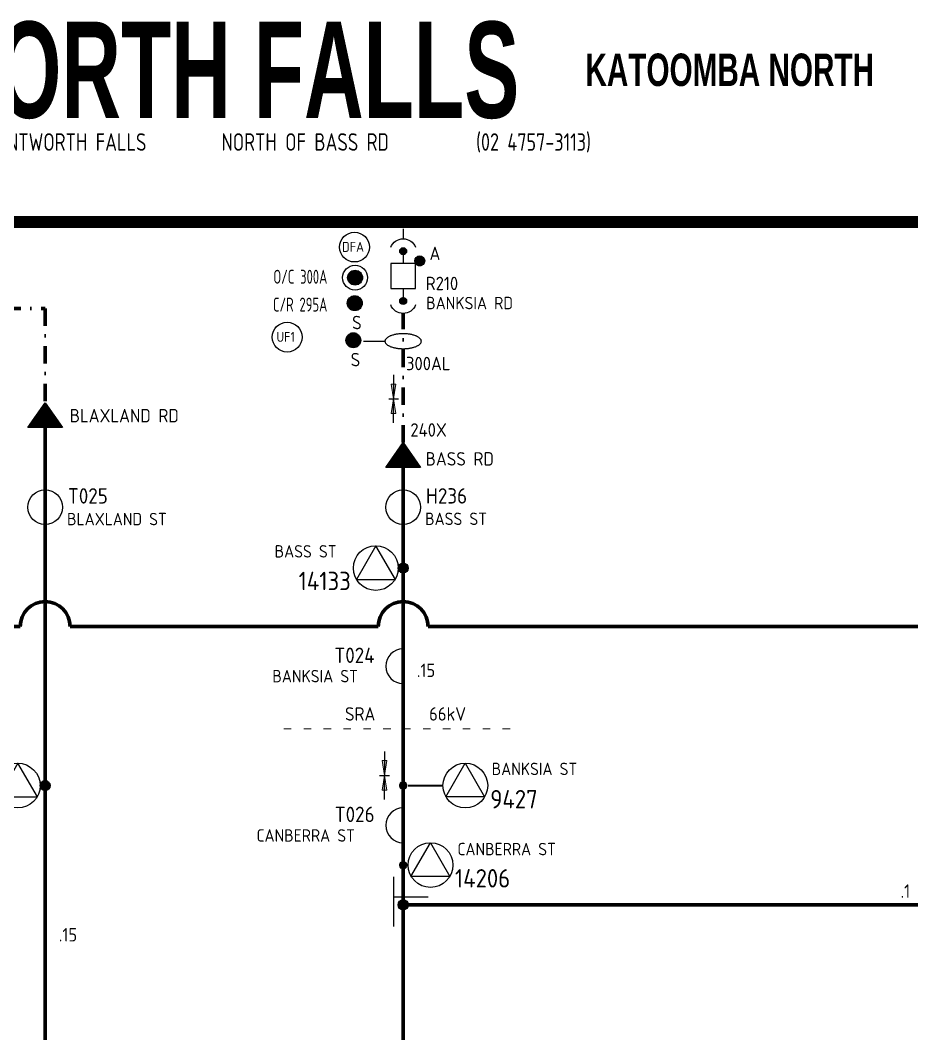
# Model space of a CAD drawing. Header units: millimetres. Extents: x 0 to 634, y -9 to 946.
# Drawn here: x 235 to 414.3, y 742.1 to 946 of the extents above; entities that cross this region are included whole.
import ezdxf
from ezdxf.enums import TextEntityAlignment as Align

# ---------------------------------------------------------------- set-up
doc = ezdxf.new("R2010")
doc.units = ezdxf.units.MM
for name, pattern in [('DASHA', [5.5, 1.5, -2.5, 1.5]), ('FILL100', [0]), ('UGCABLE', [11, 3.5, -2, 0, -2, 3.5])]:
    doc.linetypes.add(name, pattern=pattern)
for name, color, linetype, true_color in [('BUSBAR', 7, 'Continuous', 0x000000), ('NOTATION', 7, 'Continuous', 0x000000), ('RETICULATION', 7, 'Continuous', 0x000000), ('SOPS_COND_R210', 7, 'Continuous', 0x007acc), ('SOPS_COND_R211', 1, 'Continuous', 0xff0000)]:
    doc.layers.add(name, color=color, linetype=linetype, true_color=true_color)
for name, color, linetype in [('EQUIPMENT', 7, 'Continuous'), ('PROTECTION', 7, 'Continuous'), ('TITLE', 7, 'Continuous')]:
    doc.layers.add(name, color=color, linetype=linetype)
doc.styles.add('34', font='GENISO12', dxfattribs={"width": 0.83622})
doc.styles.add('DEFAULT', font='DEFAULT')
doc.styles.add('E35', font='Simplex')
doc.styles.add('E50', font='Simplex')
doc.styles.add('OF200', font='', dxfattribs={"width": 0.536124})
doc.styles.add('OF75', font='ARIALNB.TTF', dxfattribs={"width": 0.8})
doc.styles.add('S18', font='GENISO12', dxfattribs={"width": 0.994444})
doc.styles.add('S25', font='GENISO12')
doc.styles.add('S29', font='GENISO12')
doc.styles.add('S35', font='GENISO12')
doc.styles.add('SB30', font='GENISO12', dxfattribs={"width": 0.730769})
doc.styles.get('OF200').set_extended_font_data('Arial Black')

# ---------------------------------------------------------------- blocks, each defined once
blk = doc.blocks.new('SOPS_FRED$0')
at = {"linetype": 'DASHA', "lineweight": 0}
blk.add_line((-24, 0), (24, 0), dxfattribs=at)
at = {"insert": (0.48, 3.01), "char_height": 2.7, "attachment_point": 5, "line_spacing_factor": 1.2, "style": 'S25'}
blk.add_mtext('SRA       66kV', dxfattribs=at)
at = {"style": 'DEFAULT', "flags": 3}
blk.add_attdef('ISI_MICROGDS_OBJECT_NAME', (0, 0), '', height=2.5, dxfattribs=at)
blk = doc.blocks.new('END$MARK$8$193')
blk.add_hatch(color=0).paths.add_polyline_path([(0, 0), (-38, -6), (-38, 6)])
at = {"color": 0, "linetype": 'FILL100', "lineweight": 0}
blk.add_lwpolyline([(0, 0), (-38, -6), (-38, 6)], close=True, dxfattribs=at)
blk = doc.blocks.new('SOPS_RETIC_COND_1$14')
for p, q in [((0, 4.82), (0, 0)), ((-1, 0), (1, 0)), ((0, -4.82), (0, 0))]:
    blk.add_line(p, q)
at = {"xscale": 0.078125, "yscale": 0.078125, "zscale": 0.078125}
for rotation in [270, 90]:
    blk.add_blockref('END$MARK$8$193', (0, 0), dxfattribs=dict(at, rotation=rotation))
at = {"style": 'DEFAULT', "flags": 3}
blk.add_attdef('ISI_MICROGDS_OBJECT_NAME', (0, 0), '', height=2.5, dxfattribs=at)
blk = doc.blocks.new('SOPS_RETIC_COND_1$28')
for p, q in [((0, 1.95), (0, -2.88)), ((-1, -2.88), (1, -2.88)), ((0, -7.7), (0, -2.88))]:
    blk.add_line(p, q)
at = {"xscale": 0.078125, "yscale": 0.078125, "zscale": 0.078125}
for rotation in [270, 90]:
    blk.add_blockref('END$MARK$8$193', (0, -2.88), dxfattribs=dict(at, rotation=rotation))
at = {"style": 'DEFAULT', "flags": 3}
blk.add_attdef('ISI_MICROGDS_OBJECT_NAME', (0, 0), '', height=2.5, dxfattribs=at)
blk = doc.blocks.new('SOPS_RETIC_COND_3$2')
for p, q in [((0, 4), (0, -6)), ((0, 0), (7, 0))]:
    blk.add_line(p, q)
at = {"style": 'DEFAULT', "flags": 3}
blk.add_attdef('ISI_MICROGDS_OBJECT_NAME', (0, 0), '', height=2.5, dxfattribs=at)
blk = doc.blocks.new('SOPS_RETIC_OU_MAIN')
for p, q in [((3.35, -0.22), (-3.35, -0.22)), ((-3.21, -0.42), (3.21, -0.42)), ((3.07, -0.62), (-3.07, -0.62)), ((-2.93, -0.82), (2.93, -0.82)), ((2.79, -1.02), (-2.79, -1.02)), ((-2.65, -1.22), (2.65, -1.22)), ((2.51, -1.42), (-2.51, -1.42)), ((-2.37, -1.62), (2.37, -1.62)), ((2.23, -1.82), (-2.23, -1.82)), ((-2.09, -2.02), (2.09, -2.02)), ((1.95, -2.22), (-1.95, -2.22)), ((-1.81, -2.42), (1.81, -2.42)), ((1.67, -2.62), (-1.67, -2.62)), ((-1.53, -2.82), (1.53, -2.82)), ((1.39, -3.02), (-1.39, -3.02)), ((-1.25, -3.22), (1.25, -3.22)), ((1.11, -3.42), (-1.11, -3.42)), ((-0.97, -3.62), (0.97, -3.62)), ((0.83, -3.82), (-0.83, -3.82)), ((-0.69, -4.02), (0.69, -4.02)), ((0.55, -4.22), (-0.55, -4.22)), ((-0.41, -4.42), (0.41, -4.42)), ((0.27, -4.62), (-0.27, -4.62)), ((-0.13, -4.82), (0.13, -4.82))]:
    blk.add_line(p, q)
blk.add_lwpolyline([(-3.5, 0), (3.5, 0), (0, -5)], close=True)
at = {"insert": (-4.95, -1.06), "char_height": 2.7, "attachment_point": 7, "rotation": 180, "line_spacing_factor": 1.2, "style": 'S25'}
blk.add_mtext('BLAXLAND RD', dxfattribs=at)
at = {"style": 'DEFAULT', "flags": 3}
blk.add_attdef('ISI_MICROGDS_OBJECT_NAME', (0, 0), '', height=2.5, dxfattribs=at)
blk = doc.blocks.new('SOPS_RETIC_OU_MAIN$1')
for p, q in [((3.35, -0.22), (-3.35, -0.22)), ((-3.21, -0.42), (3.21, -0.42)), ((3.07, -0.62), (-3.07, -0.62)), ((-2.93, -0.82), (2.93, -0.82)), ((2.79, -1.02), (-2.79, -1.02)), ((-2.65, -1.22), (2.65, -1.22)), ((2.51, -1.42), (-2.51, -1.42)), ((-2.37, -1.62), (2.37, -1.62)), ((2.23, -1.82), (-2.23, -1.82)), ((-2.09, -2.02), (2.09, -2.02)), ((1.95, -2.22), (-1.95, -2.22)), ((-1.81, -2.42), (1.81, -2.42)), ((1.67, -2.62), (-1.67, -2.62)), ((-1.53, -2.82), (1.53, -2.82)), ((1.39, -3.02), (-1.39, -3.02)), ((-1.25, -3.22), (1.25, -3.22)), ((1.11, -3.42), (-1.11, -3.42)), ((-0.97, -3.62), (0.97, -3.62)), ((0.83, -3.82), (-0.83, -3.82)), ((-0.69, -4.02), (0.69, -4.02)), ((0.55, -4.22), (-0.55, -4.22)), ((-0.41, -4.42), (0.41, -4.42)), ((0.27, -4.62), (-0.27, -4.62)), ((-0.13, -4.82), (0.13, -4.82))]:
    blk.add_line(p, q)
blk.add_lwpolyline([(-3.5, 0), (3.5, 0), (0, -5)], close=True)
at = {"insert": (-4.52, -0.37), "char_height": 2.7, "attachment_point": 7, "rotation": 180, "line_spacing_factor": 1.2, "style": 'S25'}
blk.add_mtext('BASS RD', dxfattribs=at)
at = {"style": 'DEFAULT', "flags": 3}
blk.add_attdef('ISI_MICROGDS_OBJECT_NAME', (0, 0), '', height=2.5, dxfattribs=at)
blk = doc.blocks.new('SOPS_SW_CB_FDR$1')
for p, q in [((0, 0), (0, -2)), ((0.5, -4.01), (-0.5, -4.01)), ((-0.14, -3.81), (0.14, -3.81)), ((0.7, -4.41), (-0.7, -4.41)), ((-0.69, -4.61), (0.69, -4.61)), ((-0.64, -4.21), (0.64, -4.21)), ((0.63, -4.81), (-0.63, -4.81)), ((-0.48, -5.01), (0.48, -5.01)), ((0, -5.2), (0, -7)), ((4.23, -6), (2.44, -6)), ((2.57, -5.8), (4.1, -5.8)), ((3.87, -5.6), (2.8, -5.6)), ((4.33, -6.4), (2.33, -6.4)), ((2.34, -6.6), (4.32, -6.6)), ((2.36, -6.2), (4.3, -6.2)), ((4.27, -6.8), (2.4, -6.8)), ((2.5, -7), (4.16, -7)), ((3.99, -7.2), (2.68, -7.2)), ((3.03, -7.4), (3.63, -7.4)), ((-11.17, -9.92), (-8.17, -9.92)), ((-8.17, -9.72), (-11.16, -9.72)), ((-11.14, -9.52), (-8.2, -9.52)), ((-8.2, -10.12), (-11.14, -10.12)), ((-8.25, -9.32), (-11.08, -9.32)), ((-10.99, -9.12), (-8.34, -9.12)), ((-8.47, -8.92), (-10.87, -8.92)), ((-10.68, -8.72), (-8.65, -8.72)), ((-8.92, -8.52), (-10.41, -8.52)), ((-11.08, -10.32), (-8.25, -10.32)), ((-8.34, -10.52), (-10.99, -10.52)), ((-10.87, -10.72), (-8.47, -10.72)), ((-8.65, -10.92), (-10.69, -10.92)), ((-10.41, -11.12), (-8.92, -11.12)), ((0, -12), (0, -13.8)), ((-11.03, -14.21), (-8.43, -14.21)), ((-8.56, -14.01), (-10.89, -14.01)), ((-10.69, -13.81), (-8.76, -13.81)), ((-9.07, -13.61), (-10.39, -13.61)), ((-0.64, -14.21), (0.64, -14.21)), ((0.5, -14.01), (-0.5, -14.01)), ((-0.14, -13.81), (0.14, -13.81)), ((-11.23, -15.01), (-8.23, -15.01)), ((-8.23, -14.81), (-11.22, -14.81)), ((-8.25, -15.21), (-11.2, -15.21)), ((-11.19, -14.61), (-8.27, -14.61)), ((-11.16, -15.41), (-8.3, -15.41)), ((-8.33, -14.41), (-11.12, -14.41)), ((-8.38, -15.61), (-11.08, -15.61)), ((-10.96, -15.81), (-8.49, -15.81)), ((-8.66, -16.01), (-10.79, -16.01)), ((-10.55, -16.21), (-8.9, -16.21)), ((0.7, -14.41), (-0.7, -14.41)), ((-0.69, -14.61), (0.69, -14.61)), ((0.63, -14.81), (-0.63, -14.81)), ((-0.48, -15.01), (0.48, -15.01)), ((-9.35, -16.41), (-10.1, -16.41))]:
    blk.add_line(p, q)
for points in [[(-2.5, -3.7, -0.68), (2.5, -3.7)], [(2.5, -15.3, -0.68), (-2.5, -15.3)]]:
    blk.add_lwpolyline(points, format="xyb")
blk.add_lwpolyline([(-2.5, -7), (-2.5, -12), (2.5, -12), (2.5, -7)], close=True)
for centre, radius in [((0, -4.5), 0.7), ((3.33, -6.45), 1), ((-9.67, -9.82), 2.5), ((-9.67, -9.82), 1.5), ((-9.73, -14.96), 1.5), ((0, -14.5), 0.7)]:
    blk.add_circle(centre, radius)
at = {"char_height": 2.7, "line_spacing_factor": 1.2, "style": 'S25'}
for s, insert, attachment_point in [('A', (5.3, -4.92), 4), ('S', (-9.3, -17.5), 2)]:
    blk.add_mtext(s, dxfattribs=dict(at, insert=insert, attachment_point=attachment_point))
at = {"style": 'DEFAULT', "flags": 3}
blk.add_attdef('ISI_MICROGDS_OBJECT_NAME', (0, 0), '', height=2.5, dxfattribs=at)
at = {"style": 'S25'}
blk.add_attdef('CB_NUMBER', text='', height=2.7, dxfattribs=at).set_placement((4.53, -10.99), align=Align.MIDDLE_LEFT)
blk.add_attdef('LOCATION_001', (4.63, -16.18), '', height=2.5, dxfattribs=at)
blk = doc.blocks.new('SOPS_SW_L_L$11')
blk.add_lwpolyline([(0, 3.5, 1), (0, -3.5)], format="xyb")
at = {"style": 'S29'}
blk.add_attdef('SWITCH_NUMBER', text='', height=3.1, dxfattribs=at).set_placement((-5.74, 2.2), align=Align.MIDDLE_RIGHT)
at = {"style": 'DEFAULT', "flags": 3}
blk.add_attdef('ISI_MICROGDS_OBJECT_NAME', (0, 0), '', height=2.5, dxfattribs=at)
at = {"style": 'S25'}
blk.add_attdef('LOCATION_001', (-26.3, -3.24), '', height=2.5, dxfattribs=at)
blk = doc.blocks.new('SOPS_SW_L_L$12')
blk.add_lwpolyline([(0, 3.5, 1), (0, -3.5)], format="xyb")
at = {"style": 'S29'}
blk.add_attdef('SWITCH_NUMBER', text='', height=3.1, dxfattribs=at).set_placement((-5.74, 2.2), align=Align.MIDDLE_RIGHT)
at = {"style": 'DEFAULT', "flags": 3}
blk.add_attdef('ISI_MICROGDS_OBJECT_NAME', (0, 0), '', height=2.5, dxfattribs=at)
at = {"style": 'S25'}
blk.add_attdef('LOCATION_001', (-29.49, -3.29), '', height=2.5, dxfattribs=at)
blk = doc.blocks.new('SOPS_SW_S_R$2')
blk.add_circle((0, 0), 3.5)
at = {"style": 'DEFAULT', "flags": 3}
blk.add_attdef('ISI_MICROGDS_OBJECT_NAME', (0, 0), '', height=2.5, dxfattribs=at)
at = {"style": 'S29'}
blk.add_attdef('SWITCH_NUMBER', text='', height=3.1, dxfattribs=at).set_placement((4.58, 2.27), align=Align.MIDDLE_LEFT)
at = {"style": 'S25'}
blk.add_attdef('LOCATION_001', (4.41, -3.64), '', height=2.5, dxfattribs=at)
blk = doc.blocks.new('SOPS_SW_S_R$5')
blk.add_circle((0, 0), 3.5)
at = {"style": 'DEFAULT', "flags": 3}
blk.add_attdef('ISI_MICROGDS_OBJECT_NAME', (0, 0), '', height=2.5, dxfattribs=at)
at = {"style": 'S29'}
blk.add_attdef('SWITCH_NUMBER', text='', height=3.1, dxfattribs=at).set_placement((4.58, 2.27), align=Align.MIDDLE_LEFT)
at = {"style": 'S25'}
blk.add_attdef('LOCATION_001', (4.41, -3.59), '', height=2.5, dxfattribs=at)
blk = doc.blocks.new('SOPS_TRF_T_L$4')
for p, q in [((-1, 0), (1, 0)), ((0.98, 0.2), (-0.98, 0.2)), ((-0.92, 0.4), (0.92, 0.4)), ((0.8, 0.6), (-0.8, 0.6)), ((-0.6, 0.8), (0.6, 0.8)), ((0.98, -0.2), (-0.98, -0.2)), ((-0.92, -0.4), (0.92, -0.4)), ((0.8, -0.6), (-0.8, -0.6)), ((-0.6, -0.8), (0.6, -0.8))]:
    blk.add_line(p, q)
blk.add_lwpolyline([(-1.55, -2.28), (-5.47, 4.5), (-9.38, -2.28)], close=True)
for centre, radius in [((-5.5, 0), 4.5), ((0, 0), 1)]:
    blk.add_circle(centre, radius)
at = {"style": 'S25'}
blk.add_attdef('LOCATION_001', (-25.85, 2.12), '', height=2.5, dxfattribs=at)
at = {"style": 'DEFAULT', "flags": 3}
blk.add_attdef('ISI_MICROGDS_OBJECT_NAME', (0, 0), '', height=2.5, dxfattribs=at)
at = {"style": 'S35'}
blk.add_attdef('SUB_NUMBER', text='', height=3.7, dxfattribs=at).set_placement((-10.53, -2.59), align=Align.MIDDLE_RIGHT)
blk = doc.blocks.new('SOPS_TRF_T_L$15')
for p, q in [((-1, 0), (1, 0)), ((0.98, 0.2), (-0.98, 0.2)), ((-0.92, 0.4), (0.92, 0.4)), ((0.8, 0.6), (-0.8, 0.6)), ((-0.6, 0.8), (0.6, 0.8)), ((0.98, -0.2), (-0.98, -0.2)), ((-0.92, -0.4), (0.92, -0.4)), ((0.8, -0.6), (-0.8, -0.6)), ((-0.6, -0.8), (0.6, -0.8))]:
    blk.add_line(p, q)
blk.add_lwpolyline([(-1.55, -2.28), (-5.47, 4.5), (-9.38, -2.28)], close=True)
for centre, radius in [((-5.5, 0), 4.5), ((0, 0), 1)]:
    blk.add_circle(centre, radius)
at = {"style": 'S25'}
blk.add_attdef('LOCATION_001', (-35.27, 2.07), '', height=2.5, dxfattribs=at)
at = {"style": 'DEFAULT', "flags": 3}
blk.add_attdef('ISI_MICROGDS_OBJECT_NAME', (0, 0), '', height=2.5, dxfattribs=at)
at = {"style": 'S35'}
blk.add_attdef('SUB_NUMBER', text='', height=3.7, dxfattribs=at).set_placement((-10.53, -2.59), align=Align.MIDDLE_RIGHT)
blk = doc.blocks.new('SOPS_TRF_T_R$12')
blk.add_lwpolyline([(1.55, -2.28), (5.47, 4.5), (9.38, -2.28)], close=True)
blk.add_circle((5.5, 0), 4.5)
at = {"lineweight": 70}
blk.add_circle((0, 0), 0.5, dxfattribs=at)
at = {"style": 'S25'}
blk.add_attdef('LOCATION_001', (10.92, 1.97), '', height=2.5, dxfattribs=at)
at = {"style": 'DEFAULT', "flags": 3}
blk.add_attdef('ISI_MICROGDS_OBJECT_NAME', (0, 0), '', height=2.5, dxfattribs=at)
at = {"style": 'S35'}
blk.add_attdef('SUB_NUMBER', text='', height=3.7, dxfattribs=at).set_placement((10.41, -2.66), align=Align.MIDDLE_LEFT)
blk = doc.blocks.new('SOPS_TRF_T_RE$7')
at = {"lineweight": 40}
blk.add_line((1, 0), (8, 0), dxfattribs=at)
blk.add_lwpolyline([(8.55, -2.28), (12.47, 4.5), (16.38, -2.28)], close=True)
blk.add_circle((12.5, 0), 4.5)
at = {"lineweight": 70}
blk.add_circle((0, 0), 0.5, dxfattribs=at)
at = {"style": 'S25'}
blk.add_attdef('LOCATION_001', (17.8, 2.1), '', height=2.5, dxfattribs=at)
at = {"style": 'DEFAULT', "flags": 3}
blk.add_attdef('ISI_MICROGDS_OBJECT_NAME', (0, 0), '', height=2.5, dxfattribs=at)
at = {"style": 'S35'}
blk.add_attdef('SUB_NUMBER', text='', height=3.7, dxfattribs=at).set_placement((17.51, -2.74), align=Align.MIDDLE_LEFT)
blk = doc.blocks.new('DRAWING_INFO_SCHEM')
at = {"style": 'OF200', "width": 0.536124}
blk.add_attdef('SHEET_TITLE', text='', height=19.34, dxfattribs=at).set_placement((335.36, 936), align=Align.MIDDLE_RIGHT)
at = {"style": 'OF75', "width": 0.8}
blk.add_attdef('SUPPLY_POINT_001', (348.66, 932.74), '', height=6.52, dxfattribs=at)
at = {"style": '34', "width": 0.83622}
blk.add_attdef('ADDRESS1', text='', height=3.53, dxfattribs=at).set_placement((207.98, 923.24), align=Align.TOP_CENTER)
for tag, p in [('ADDRESS2', (227.46, 921.47)), ('ADDRESS3', (275.46, 921.47)), ('PHONE_NUMBER', (326.66, 921.47))]:
    blk.add_attdef(tag, text='', height=3.53, dxfattribs=at).set_placement(p, align=Align.MIDDLE_LEFT)
at = {"style": 'S25'}
for tag, p in [('TOTAL_SHEETS', (632.44, 120.95)), ('SSN', (632.44, 106.2))]:
    blk.add_attdef(tag, text='', height=2.5, rotation=90, dxfattribs=at).set_placement(p, align=Align.MIDDLE_CENTER)
at = {"style": 'E35'}
blk.add_attdef('SHEET_TITLE', text='', height=3.5, rotation=90, dxfattribs=at).set_placement((632.44, -7.68), align=Align.MIDDLE_LEFT)
at = {"style": 'DEFAULT'}
for tag, flags in [('TITLE', 1), ('SHEET_NUMBER', 1), ('SHEET_NUMBER', 1), ('ISI_MICROGDS_OBJECT_NAME', 3)]:
    blk.add_attdef(tag, (0, 0), '', height=2.5, dxfattribs=dict(at, flags=flags))
for tag, height, style, p in [('AMENDMENT', 5, 'E50', (553.4, -6.27)), ('SSN', 5, 'E50', (593.4, -6.27)), ('PUBLISH_DATE', 3.5, 'S35', (520, -6))]:
    blk.add_attdef(tag, text='', height=height, dxfattribs=dict(style=style)).set_placement(p, align=Align.MIDDLE_CENTER)
at = {"style": 'E50'}
blk.add_attdef('DRAWING_NUMBER', text='', height=5, dxfattribs=at).set_placement((555.9, -6.27), align=Align.MIDDLE_LEFT)

msp = doc.modelspace()

# ---------------------------------------------------------------- linework, layer by layer
at = {"layer": 'BUSBAR', "const_width": 2.4}
msp.add_lwpolyline([(78, 905.4), (624, 905.4)], dxfattribs=at)
at = {"layer": 'PROTECTION'}
for p, q in [((302.64, 882.93), (301.32, 882.93)), ((300.48, 881.53), (303.48, 881.53)), ((303.48, 881.73), (300.49, 881.73)), ((303.46, 881.33), (300.5, 881.33)), ((300.52, 881.93), (303.44, 881.93)), ((300.55, 881.13), (303.41, 881.13)), ((303.38, 882.13), (300.59, 882.13)), ((303.33, 880.93), (300.63, 880.93)), ((300.68, 882.33), (303.28, 882.33)), ((303.15, 882.53), (300.82, 882.53)), ((301.02, 882.73), (302.95, 882.73)), ((304.01, 881.39), (308.34, 881.39)), ((300.75, 880.73), (303.22, 880.73)), ((303.05, 880.53), (300.91, 880.53)), ((301.16, 880.33), (302.81, 880.33)), ((302.36, 880.13), (301.61, 880.13))]:
    msp.add_line(p, q, dxfattribs=at)
msp.add_lwpolyline([(308.34, 881.39, 0.059195), (308.36, 881.24, 0.05414), (308.41, 881.1, 0.046368), (308.5, 880.96, 0.038366), (308.62, 880.82, 0.031453), (308.77, 880.68, 0.025953), (308.96, 880.56, 0.021729), (309.17, 880.44, 0.018528), (309.41, 880.33, 0.016108), (309.68, 880.23, 0.014279), (309.97, 880.14, 0.012899), (310.27, 880.07, 0.011867), (310.6, 880, 0.021655), (311.29, 879.92, 0.020297), (312, 879.89, 0.020297), (312.71, 879.92, 0.021655), (313.4, 880, 0.011867), (313.73, 880.07, 0.012899), (314.03, 880.14, 0.014279), (314.32, 880.23, 0.016108), (314.59, 880.33, 0.018528), (314.83, 880.44, 0.021729), (315.04, 880.56, 0.025953), (315.23, 880.68, 0.031453), (315.38, 880.82, 0.038366), (315.5, 880.96, 0.046368), (315.59, 881.1, 0.05414), (315.64, 881.24, 0.059195), (315.66, 881.39, 0.059195), (315.64, 881.54, 0.05414), (315.59, 881.68, 0.046368), (315.5, 881.83, 0.038366), (315.38, 881.97, 0.031453), (315.23, 882.1, 0.025953), (315.04, 882.22, 0.021729), (314.83, 882.34, 0.018528), (314.59, 882.45, 0.016108), (314.32, 882.55, 0.014279), (314.03, 882.64, 0.012899), (313.73, 882.71, 0.011867), (313.4, 882.78, 0.021655), (312.71, 882.86, 0.020297), (312, 882.89, 0.020297), (311.29, 882.86, 0.021655), (310.6, 882.78, 0.011867), (310.27, 882.71, 0.012899), (309.97, 882.64, 0.014279), (309.68, 882.55, 0.016108), (309.41, 882.45, 0.018528), (309.17, 882.34, 0.021729), (308.96, 882.22, 0.025953), (308.77, 882.1, 0.031453), (308.62, 881.97, 0.038366), (308.5, 881.83, 0.046368), (308.41, 881.68, 0.05414), (308.36, 881.54, 0.059195)], format="xyb", close=True, dxfattribs=at)
at = {"layer": 'PROTECTION', "color": 202, "true_color": 0x8a2be2}
msp.add_circle((302.21, 900.33), 3, dxfattribs=at)
at = {"layer": 'PROTECTION', "color": 18, "true_color": 0x000000}
msp.add_circle((288.67, 882.22), 3, dxfattribs=at)
at = {"layer": 'PROTECTION'}
msp.add_circle((301.98, 881.58), 1.5, dxfattribs=at)
at = {"layer": 'RETICULATION'}
for radius in [1, 0.9, 0.8, 0.7, 0.6, 0.5, 0.4, 0.3, 0.2]:
    msp.add_circle((312, 768), radius, dxfattribs=at)
at = {"layer": 'SOPS_COND_R210', "linetype": 'UGCABLE', "lineweight": 70}
msp.add_line((312, 861), (312, 887), dxfattribs=at)
at = {"layer": 'SOPS_COND_R210', "lineweight": 70}
msp.add_line((312, 768), (446.5, 768), dxfattribs=at)
msp.add_lwpolyline([(360, 691.5), (360, 696), (312, 696), (312, 856), (312, 256)], dxfattribs=at)
at = {"layer": 'SOPS_COND_R211', "lineweight": 70}
for p, q in [((240, 864), (240, 464)), ((156, 824), (235, 824)), ((245, 824), (307, 824)), ((317, 824), (464.5, 824))]:
    msp.add_line(p, q, dxfattribs=at)
at = {"layer": 'SOPS_COND_R211', "linetype": 'UGCABLE', "lineweight": 70}
msp.add_lwpolyline([(186, 867), (186, 888), (240, 888), (240, 869)], dxfattribs=at)
at = {"layer": 'SOPS_COND_R211', "lineweight": 70}
for points in [[(235, 824, -1), (245, 824)], [(307, 824, -1), (317, 824)]]:
    msp.add_lwpolyline(points, format="xyb", dxfattribs=at)

# ---------------------------------------------------------------- block references
at = {"layer": 'EQUIPMENT'}
for name, p, values in [('SOPS_SW_CB_FDR$1', (312, 904), {'CB_NUMBER': 'R210', 'LOCATION_001': 'BANKSIA RD'}), ('SOPS_SW_S_R$2', (240, 848), {'LOCATION_001': 'BLAXLAND ST', 'SWITCH_NUMBER': 'T025'}), ('SOPS_SW_S_R$5', (312, 848), {'LOCATION_001': 'BASS ST', 'SWITCH_NUMBER': 'H236'}), ('SOPS_TRF_T_L$4', (312, 835.75), {'SUB_NUMBER': '14133', 'LOCATION_001': 'BASS ST'}), ('SOPS_SW_L_L$11', (312, 816), {'SWITCH_NUMBER': 'T024', 'LOCATION_001': 'BANKSIA ST'}), ('SOPS_TRF_T_L$15', (240, 792), {'SUB_NUMBER': '23442', 'LOCATION_001': 'BLAXLAND RD'}), ('SOPS_TRF_T_RE$7', (312, 792), {'LOCATION_001': 'BANKSIA ST', 'SUB_NUMBER': '9427'}), ('SOPS_SW_L_L$12', (312, 784), {'SWITCH_NUMBER': 'T026', 'LOCATION_001': 'CANBERRA ST'}), ('SOPS_TRF_T_R$12', (312, 776), {'SUB_NUMBER': '14206', 'LOCATION_001': 'CANBERRA ST'})]:
    msp.add_blockref(name, p, dxfattribs=at).add_auto_attribs(values)
for name, p in [('SOPS_RETIC_COND_1$28', (310.09, 872.69)), ('SOPS_FRED$0', (312, 803.4)), ('SOPS_RETIC_COND_1$14', (308.26, 794.04)), ('SOPS_RETIC_COND_3$2', (310.03, 769.63))]:
    msp.add_blockref(name, p, dxfattribs=at)
at = {"layer": 'EQUIPMENT', "rotation": 180}
for name, p in [('SOPS_RETIC_OU_MAIN', (240, 864)), ('SOPS_RETIC_OU_MAIN$1', (312, 856))]:
    msp.add_blockref(name, p, dxfattribs=at)
at = {"layer": 'TITLE'}
ref = msp.add_blockref('DRAWING_INFO_SCHEM', (0, 0), dxfattribs=at)
ref.add_attrib('SUPPLY_POINT_001', 'KATOOMBA NORTH', (348.66, 932.74), dxfattribs={"layer": '0', "height": 6.5159, "style": 'OF75', "width": 0.8})
ref.add_attrib('SHEET_TITLE', 'WENTWORTH FALLS', dxfattribs={"layer": '0', "height": 19.3418, "style": 'OF200', "width": 0.536124}).set_placement((335.36, 936), align=Align.MIDDLE_RIGHT)
ref.add_attrib('ADDRESS2', 'WENTWORTH FALLS', dxfattribs={"layer": '0', "height": 3.5278, "style": '34', "width": 0.83622}).set_placement((227.46, 921.47), align=Align.MIDDLE_LEFT)
ref.add_attrib('ADDRESS3', 'NORTH OF BASS RD', dxfattribs={"layer": '0', "height": 3.5278, "style": '34', "width": 0.83622}).set_placement((275.46, 921.47), align=Align.MIDDLE_LEFT)
ref.add_attrib('PHONE_NUMBER', '(02 4757-3113)', dxfattribs={"layer": '0', "height": 3.5278, "style": '34', "width": 0.83622}).set_placement((326.66, 921.47), align=Align.MIDDLE_LEFT)

# ---------------------------------------------------------------- texts
at = {"layer": 'NOTATION', "color": 173, "true_color": 0x4169e1, "insert": (296.75, 891.56), "char_height": 2.8, "attachment_point": 6, "line_spacing_factor": 1.2, "style": 'SB30'}
msp.add_mtext('O/C 300A\\PC/R 295A', dxfattribs=at)
at = {"layer": 'PROTECTION', "color": 202, "true_color": 0x8a2be2, "insert": (301.92, 900.37), "char_height": 2, "attachment_point": 5, "line_spacing_factor": 1.2, "style": 'S18'}
msp.add_mtext('DFA', dxfattribs=at)
at = {"layer": 'PROTECTION', "color": 18, "true_color": 0x000000, "insert": (288.38, 882.26), "char_height": 2, "attachment_point": 5, "line_spacing_factor": 1.2, "style": 'S18'}
msp.add_mtext('UF1', dxfattribs=at)
at = {"layer": 'PROTECTION', "insert": (302.41, 879.04), "char_height": 2.7, "attachment_point": 2, "line_spacing_factor": 1.2, "style": 'S25'}
msp.add_mtext('S', dxfattribs=at)
at = {"layer": 'SOPS_COND_R210', "color": 7, "char_height": 2.7, "line_spacing_factor": 1.2, "style": 'S25'}
for s, insert, attachment_point in [('300AL', (312.57, 876.9), 4), ('240X', (313.45, 863.54), 4), ('.15', (316.6, 815.18), 5), ('.1', (413, 770.77), 5)]:
    msp.add_mtext(s, dxfattribs=dict(at, insert=insert, attachment_point=attachment_point))
at = {"layer": 'SOPS_COND_R211', "color": 7, "insert": (244.6, 761.98), "char_height": 2.7, "attachment_point": 5, "line_spacing_factor": 1.2, "style": 'S25'}
msp.add_mtext('.15', dxfattribs=at)

doc.saveas('drawing.dxf')
